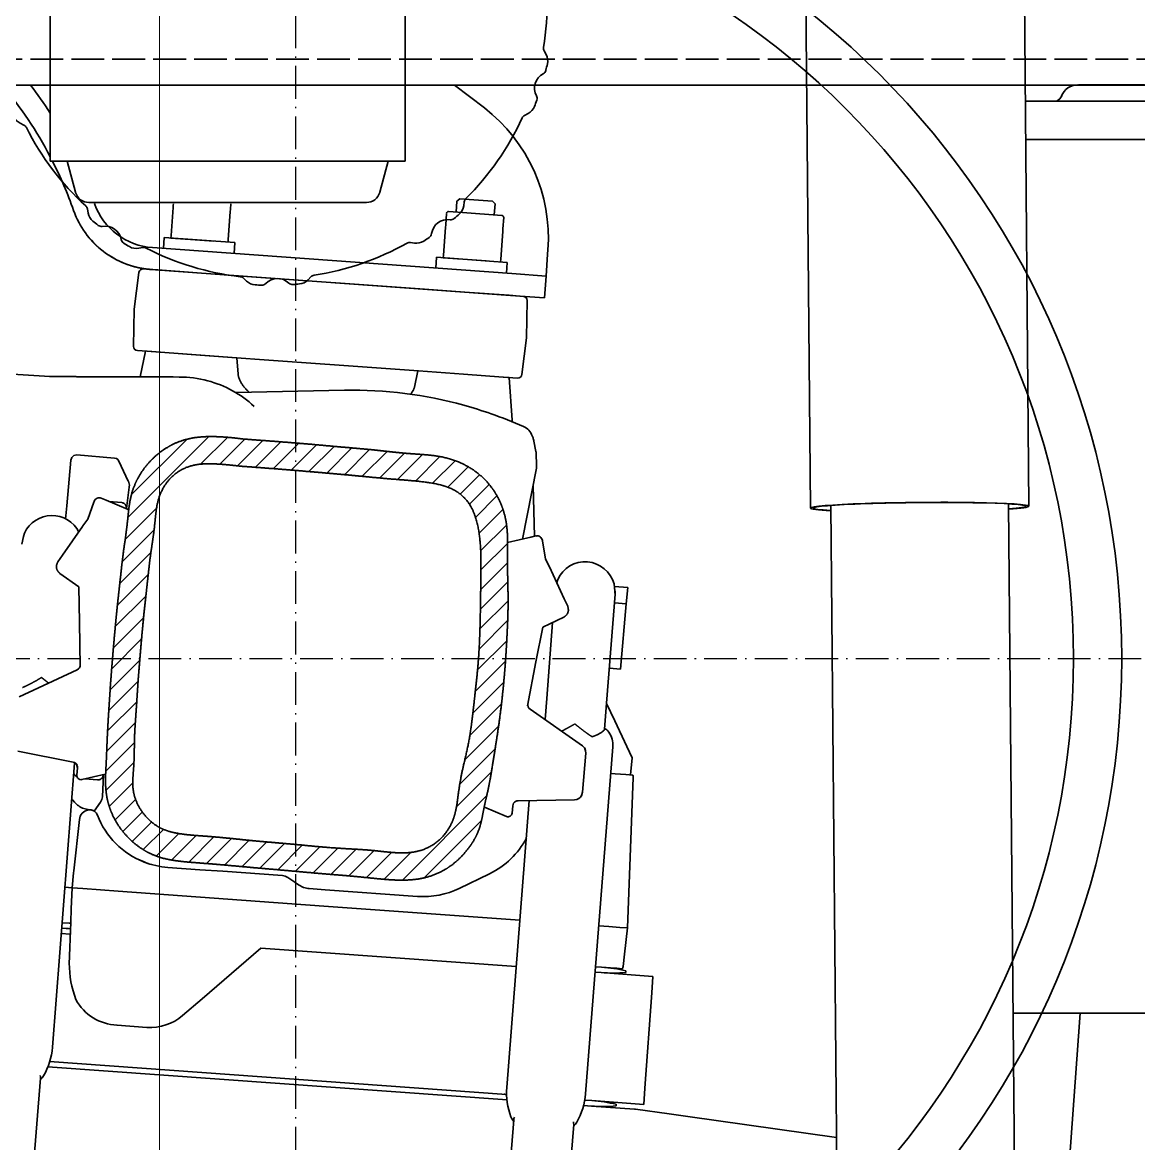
# Model space of a CAD drawing. Header units: millimetres. Extents: x 120 to 10915, y 515 to 8014.
# Drawn here: x 8149.8 to 8558.6, y 4512.3 to 4922.9 of the extents above; entities that cross this region are included whole.
import ezdxf

# ---------------------------------------------------------------- set-up
doc = ezdxf.new("R2010")
doc.units = ezdxf.units.MM
doc.linetypes.add('DASHDOT', pattern=[18.5, 12, -3, 0.5, -3])
doc.linetypes.add('DASHED', pattern=[15, 12, -3])
doc.layers.get('0').update_dxf_attribs({"lineweight": 13})
doc.layers.add('201_Dimensions', color=7, linetype='Continuous', lineweight=13)
doc.layers.add('203_Chassis_left_side_view', color=7, linetype='Continuous', lineweight=13)

# ---------------------------------------------------------------- blocks, each defined once
blk = doc.blocks.new('2854281')
at = {"layer": '203_Chassis_left_side_view', "color": 2, "linetype": 'DASHDOT', "lineweight": 25}
for p, q in [((8250, 440), (8250, 1140)), ((7900, 790), (8600, 790))]:
    blk.add_line(p, q, dxfattribs=at)
at = {"layer": '203_Chassis_left_side_view', "color": 3, "lineweight": 35}
for radius in [302.37, 284.75]:
    blk.add_circle((8250, 790), radius, dxfattribs=at)
for end in [247.7247, 18.7171]:
    blk.add_arc((8250, 790), 536, 292.2753, end, dxfattribs=at)
at = {"layer": '203_Chassis_left_side_view', "color": 3, "linetype": 'DASHED', "lineweight": 35}
blk.add_arc((8250, 790), 536, 18.7171, 64.0601, dxfattribs=at)
blk = doc.blocks.new('2906645')
at = {"layer": '203_Chassis_left_side_view', "color": 3, "lineweight": 35}
for p, q in [((8226.933147, 1130.045889), (8227.9829, 1131.136726)), ((8250.549091, 1131.569844), (8251.639929, 1130.520091)), ((8250.549091, 1131.569844), (8251.639929, 1130.520091)), ((8189.001743, 1117.638495), (8190.501279, 1117.43041)), ((8189.001743, 1117.638495), (8190.501279, 1117.43041)), ((8288.529093, 1119.312018), (8290.01954, 1119.577491)), ((8308.530518, 1106.663768), (8308.795991, 1105.173322)), ((8308.530518, 1106.663768), (8308.795991, 1105.173322)), ((8170.791841, 1102.52444), (8170.999926, 1104.023975)), ((8332.051933, 1074.422833), (8333.413769, 1073.761539)), ((8147.397656, 1070.191067), (8148.733114, 1070.90413)), ((8147.397656, 1070.191067), (8148.733114, 1070.90413)), ((8340.798914, 1052.433618), (8340.13762, 1051.071782)), ((8340.798914, 1052.433618), (8340.13762, 1051.071782)), ((8141.549414, 1047.260011), (8140.836351, 1048.595469)), ((8340.877289, 1012.524613), (8341.590335, 1011.189146)), ((8141.628304, 1007.351007), (8142.289581, 1008.712852)), ((8141.628304, 1007.351007), (8142.289581, 1008.712852)), ((8335.02875, 989.593633), (8333.693283, 988.880587)), ((8335.02875, 989.593633), (8333.693283, 988.880587)), ((8150.37557, 985.361906), (8149.013725, 986.023182)), ((8311.634148, 957.260563), (8311.426043, 955.76103)), ((8173.895417, 953.123014), (8173.629963, 954.613464)), ((8173.895417, 953.123014), (8173.629963, 954.613464)), ((8193.896679, 940.474506), (8192.406229, 940.209052)), ((8293.42405, 942.146742), (8291.924517, 942.354847)), ((8293.42405, 942.146742), (8291.924517, 942.354847)), ((8231.876522, 928.216189), (8230.785698, 929.265956)), ((8231.876522, 928.216189), (8230.785698, 929.265956)), ((8255.492486, 929.739839), (8254.442719, 928.649015))]:
    blk.add_line(p, q, dxfattribs=at)
for centre, radius, start, end in [((8241.213613, 1029.89256), 100.75, 98.801277, 119.398128), ((8241.213613, 1029.89256), 100.75, 98.801277, 119.398128), ((8225.492056, 1131.432704), 2, 278.801129, 316.099554), ((8231.585629, 1127.669689), 5, 95.623563, 136.099554), ((8231.585629, 1127.669689), 5, 95.623563, 136.099554), ((8241.213352, 1029.892548), 103.25, 94.301652, 95.623558), ((8241.213352, 1029.892548), 103.25, 94.301652, 95.623558), ((8233.61884, 1130.857308), 2, 91.099554, 94.301652), ((8233.618844, 1130.857323), 2, 91.099554, 94.301652), ((8233.618844, 1130.857323), 2, 46.111967, 91.099554), ((8239.164855, 1136.622891), 6, 226.111967, 316.087142), ((8239.164855, 1136.622891), 6, 226.111967, 316.087142), ((8244.928019, 1131.074383), 2, 91.099554, 136.087142), ((8244.928015, 1131.074368), 2, 87.897457, 91.099554), ((8244.928019, 1131.074383), 2, 87.897457, 91.099554), ((8241.213352, 1029.892548), 103.25, 86.575551, 87.897457), ((8241.213352, 1029.892548), 103.25, 86.575551, 87.897457), ((8247.082054, 1127.967115), 5, 46.099554, 86.575551), ((8247.082054, 1127.967115), 5, 46.099554, 86.575551), ((8253.026743, 1131.961183), 2, 226.099554, 263.39798), ((8253.026743, 1131.961183), 2, 226.099554, 263.39798), ((8241.213352, 1029.892548), 100.75, 62.801129, 83.39798), ((8241.213352, 1029.892548), 100.75, 62.801129, 83.39798), ((8241.213613, 1029.89256), 103.25, 122.575699, 123.897605), ((8241.213613, 1029.89256), 103.25, 122.575699, 123.897605), ((8188.314495, 1112.685952), 5, 82.099702, 122.575699), ((8188.314495, 1112.685952), 5, 82.099702, 122.575699), ((8190.776178, 1119.411427), 2, 262.099702, 299.398128), ((8190.776178, 1119.411427), 2, 262.099702, 299.398128), ((8288.17838, 1121.281028), 2, 242.800981, 280.099406), ((8290.896322, 1114.654966), 5, 59.623414, 100.099406), ((8290.896322, 1114.654966), 5, 59.623414, 100.099406), ((8241.213133, 1029.892691), 103.25, 58.301504, 59.62341), ((8241.213133, 1029.892691), 103.25, 58.301504, 59.62341), ((8294.414864, 1116.038703), 2, 55.099406, 58.301504), ((8294.414876, 1116.038713), 2, 55.099406, 58.301504), ((8294.414876, 1116.038713), 2, 10.111819, 55.099406), ((8176.821603, 1115.034979), 6, 262.112115, 352.08729), ((8176.821603, 1115.034979), 6, 262.112115, 352.08729), ((8184.745435, 1113.933664), 2, 127.099702, 172.08729), ((8184.745435, 1113.933664), 2, 123.897605, 127.099702), ((8184.74544, 1113.93365), 2, 123.897605, 127.099702), ((8302.290612, 1117.443271), 6, 190.111819, 280.086994), ((8302.290612, 1117.443271), 6, 190.111819, 280.086994), ((8241.213613, 1029.89256), 103.25, 130.3018, 131.623706), ((8241.213613, 1029.89256), 103.25, 130.3018, 131.623706), ((8175.723722, 1107.110671), 2, 127.099702, 130.3018), ((8175.723728, 1107.110656), 2, 127.099702, 130.3018), ((8175.723722, 1107.110671), 2, 82.112115, 127.099702), ((8303.691758, 1109.566927), 2, 55.099406, 100.086994), ((8303.691746, 1109.566918), 2, 51.897309, 55.099406), ((8303.691758, 1109.566927), 2, 51.897309, 55.099406), ((8241.213133, 1029.892691), 103.25, 50.575403, 51.897309), ((8241.213133, 1029.892691), 103.25, 50.575403, 51.897309), ((8303.607993, 1105.786985), 5, 10.099406, 50.575403), ((8303.607993, 1105.786985), 5, 10.099406, 50.575403), ((8175.95247, 1103.336727), 5, 131.623711, 172.099702), ((8175.95247, 1103.336727), 5, 131.623711, 172.099702), ((8310.765001, 1105.524035), 2, 190.099406, 227.397831), ((8310.765001, 1105.524035), 2, 190.099406, 227.397831), ((8241.213818, 1029.892724), 100.75, 134.801425, 155.398276), ((8241.213818, 1029.892724), 100.75, 134.801425, 155.398276), ((8168.810823, 1102.799339), 2, 314.801277, 352.099702), ((8241.213133, 1029.892691), 100.75, 26.800981, 47.397831), ((8241.213133, 1029.892691), 100.75, 26.800981, 47.397831), ((8147.791095, 1072.668387), 2, 298.099851, 335.398276), ((8147.791095, 1072.668387), 2, 298.099851, 335.398276), ((8332.92556, 1076.221937), 2, 206.800833, 244.099258), ((8331.229702, 1069.263778), 5, 23.623266, 64.099258), ((8331.229702, 1069.263778), 5, 23.623266, 64.099258), ((8241.213818, 1029.892724), 103.25, 158.575847, 159.897753), ((8241.213818, 1029.892724), 103.25, 158.575847, 159.897753), ((8149.752704, 1065.780426), 5, 118.099851, 158.575847), ((8149.752704, 1065.780426), 5, 118.099851, 158.575847), ((8241.21304, 1029.892936), 103.25, 22.301356, 23.623262), ((8241.21304, 1029.892936), 103.25, 22.301356, 23.623262), ((8334.889615, 1068.315089), 2, 334.111671, 19.099258), ((8334.8896, 1068.315089), 2, 19.099258, 22.301356), ((8334.889615, 1068.315089), 2, 19.099258, 22.301356), ((8139.074049, 1060.925449), 6, 298.112263, 28.087438), ((8139.074049, 1060.925449), 6, 298.112263, 28.087438), ((8146.13189, 1064.691997), 2, 163.099851, 208.087438), ((8146.13189, 1064.691997), 2, 159.897753, 163.099851), ((8146.131903, 1064.691988), 2, 159.897753, 163.099851), ((8342.086789, 1064.822141), 6, 154.111671, 244.086846), ((8342.086789, 1064.822141), 6, 154.111671, 244.086846), ((8338.590723, 1057.626481), 2, 19.099258, 64.086846), ((8142.843654, 1053.869241), 2, 118.112263, 163.099851), ((8338.590707, 1057.626481), 2, 15.89716, 19.099258), ((8338.590723, 1057.626481), 2, 15.89716, 19.099258), ((8241.21304, 1029.892936), 103.25, 14.575255, 15.89716), ((8241.21304, 1029.892936), 103.25, 14.575255, 15.89716), ((8336.301154, 1054.617685), 5, 334.099258, 14.575255), ((8336.301154, 1054.617685), 5, 334.099258, 14.575255), ((8145.246991, 1050.950517), 5, 167.623859, 208.099851), ((8145.246991, 1050.950517), 5, 167.623859, 208.099851), ((8241.213818, 1029.892724), 103.25, 166.301948, 167.623854), ((8241.213818, 1029.892724), 103.25, 166.301948, 167.623854), ((8142.843654, 1053.869241), 2, 163.099851, 166.301948), ((8142.843667, 1053.869232), 2, 163.099851, 166.301948), ((8139.785158, 1046.317992), 2, 350.801425, 28.099851), ((8341.936725, 1050.198155), 2, 154.099258, 191.397683), ((8341.936725, 1050.198155), 2, 154.099258, 191.397683), ((8241.21304, 1029.892936), 100.75, 350.800833, 11.397683), ((8241.21304, 1029.892936), 100.75, 350.800833, 11.397683), ((8241.213887, 1029.892976), 100.75, 170.801573, 191.398424), ((8241.213887, 1029.892976), 100.75, 170.801573, 191.398424), ((8342.641557, 1013.466609), 2, 170.800685, 208.09911), ((8337.179664, 1008.834155), 5, 347.623118, 28.09911), ((8337.179664, 1008.834155), 5, 347.623118, 28.09911), ((8146.126093, 1005.166998), 5, 154.099999, 194.575995), ((8146.126093, 1005.166998), 5, 154.099999, 194.575995), ((8140.490465, 1009.586455), 2, 334.099999, 11.398424), ((8140.490465, 1009.586455), 2, 334.099999, 11.398424), ((8241.21311, 1029.893189), 103.25, 346.301208, 347.623114), ((8241.21311, 1029.893189), 103.25, 346.301208, 347.623114), ((8241.213887, 1029.892976), 103.25, 194.575995, 195.897901), ((8241.213887, 1029.892976), 103.25, 194.575995, 195.897901), ((8343.352478, 998.859143), 6, 118.111523, 208.086697), ((8343.352478, 998.859143), 6, 118.111523, 208.086697), ((8339.582963, 1005.9154), 2, 298.111523, 343.09911), ((8339.582951, 1005.915409), 2, 343.09911, 346.301208), ((8339.582963, 1005.9154), 2, 343.09911, 346.301208), ((8143.836563, 1002.158173), 2, 195.897901, 199.099999), ((8143.836579, 1002.158174), 2, 195.897901, 199.099999), ((8143.836563, 1002.158173), 2, 199.099999, 244.087586), ((8140.34059, 994.962468), 6, 334.112411, 64.087586), ((8140.34059, 994.962468), 6, 334.112411, 64.087586), ((8241.21311, 1029.893189), 103.25, 338.575106, 339.897012), ((8241.21311, 1029.893189), 103.25, 338.575106, 339.897012), ((8336.294588, 995.092687), 2, 343.09911, 28.086697), ((8336.294575, 995.092695), 2, 339.897012, 343.09911), ((8336.294588, 995.092687), 2, 339.897012, 343.09911), ((8147.537809, 991.469613), 2, 154.112411, 199.099999), ((8147.537809, 991.469613), 2, 199.099999, 202.302096), ((8147.537824, 991.469613), 2, 199.099999, 202.302096), ((8241.213887, 1029.892976), 103.25, 202.302096, 203.624002), ((8241.213887, 1029.892976), 103.25, 202.302096, 203.624002), ((8332.673759, 994.004304), 5, 298.09911, 338.575106), ((8332.673759, 994.004304), 5, 298.09911, 338.575106), ((8151.197735, 990.520971), 5, 203.624007, 244.099999), ((8151.197735, 990.520971), 5, 203.624007, 244.099999), ((8241.21311, 1029.893189), 100.75, 314.800685, 335.397535), ((8241.21311, 1029.893189), 100.75, 314.800685, 335.397535), ((8334.63528, 987.116319), 2, 118.09911, 155.397535), ((8334.63528, 987.116319), 2, 118.09911, 155.397535), ((8149.501966, 983.56279), 2, 26.801573, 64.099999), ((8241.213794, 1029.893221), 100.75, 206.800241, 227.397091), ((8241.213794, 1029.893221), 100.75, 206.800241, 227.397091), ((8313.615162, 956.985638), 2, 134.800537, 172.098962), ((8171.660949, 954.262777), 2, 10.098666, 47.397091), ((8171.660949, 954.262777), 2, 10.098666, 47.397091), ((8178.817953, 953.999733), 5, 190.098666, 230.574662), ((8178.817953, 953.999733), 5, 190.098666, 230.574662), ((8241.213314, 1029.893353), 103.25, 310.30106, 311.622966), ((8241.213314, 1029.893353), 103.25, 310.30106, 311.622966), ((8306.473508, 956.448342), 5, 311.62297, 352.098962), ((8306.473508, 956.448342), 5, 311.62297, 352.098962), ((8241.213794, 1029.893221), 103.25, 230.574662, 231.896568), ((8241.213794, 1029.893221), 103.25, 230.574662, 231.896568), ((8178.73414, 950.219792), 2, 231.896568, 235.098666), ((8178.734152, 950.219802), 2, 231.896568, 235.098666), ((8178.73414, 950.219792), 2, 235.098666, 280.086253), ((8305.604224, 944.750102), 6, 82.111375, 172.086549), ((8305.604224, 944.750102), 6, 82.111375, 172.086549), ((8306.702207, 952.674396), 2, 262.111375, 307.098962), ((8306.702202, 952.67441), 2, 307.098962, 310.30106), ((8306.702207, 952.674396), 2, 307.098962, 310.30106), ((8180.135184, 942.343431), 6, 10.111079, 100.086253), ((8180.135184, 942.343431), 6, 10.111079, 100.086253), ((8297.680407, 945.851518), 2, 307.098962, 352.086549), ((8188.010938, 943.747887), 2, 190.111079, 235.098666), ((8188.010938, 943.747887), 2, 235.098666, 238.300764), ((8188.01095, 943.747897), 2, 235.098666, 238.300764), ((8241.213794, 1029.893221), 103.25, 238.300764, 239.62267), ((8241.213794, 1029.893221), 103.25, 238.300764, 239.62267), ((8191.52951, 945.131589), 5, 239.622674, 280.098666), ((8191.52951, 945.131589), 5, 239.622674, 280.098666), ((8194.247366, 938.505491), 2, 62.800241, 100.098666), ((8241.213576, 1029.893365), 100.75, 242.800389, 263.397239), ((8241.213576, 1029.893365), 100.75, 242.800389, 263.397239), ((8241.213314, 1029.893353), 100.75, 278.800537, 299.397387), ((8241.213314, 1029.893353), 100.75, 278.800537, 299.397387), ((8291.649592, 940.373833), 2, 82.098962, 119.397387), ((8291.649592, 940.373833), 2, 82.098962, 119.397387), ((8294.111363, 947.099277), 5, 262.098962, 302.574958), ((8294.111363, 947.099277), 5, 262.098962, 302.574958), ((8241.213314, 1029.893353), 103.25, 302.574958, 303.896864), ((8241.213314, 1029.893353), 103.25, 302.574958, 303.896864), ((8297.680401, 945.851533), 2, 303.896864, 307.098962), ((8297.680407, 945.851518), 2, 303.896864, 307.098962), ((8229.398865, 927.824882), 2, 46.098814, 83.397239), ((8229.398865, 927.824882), 2, 46.098814, 83.397239), ((8235.343606, 931.818873), 5, 226.098814, 266.57481), ((8235.343606, 931.818873), 5, 226.098814, 266.57481), ((8243.260693, 923.162995), 6, 46.111227, 136.086401), ((8243.260693, 923.162995), 6, 46.111227, 136.086401), ((8250.840035, 932.116099), 5, 275.622822, 316.098814), ((8250.840035, 932.116099), 5, 275.622822, 316.098814), ((8256.933559, 928.353005), 2, 98.800389, 136.098814), ((8241.213576, 1029.893365), 103.25, 266.57481, 267.896716), ((8241.213576, 1029.893365), 103.25, 266.57481, 267.896716), ((8237.497601, 928.711578), 2, 267.896716, 271.098814), ((8237.497605, 928.711593), 2, 267.896716, 271.098814), ((8237.497601, 928.711578), 2, 271.098814, 316.086401), ((8248.806778, 928.928491), 2, 226.111227, 271.098814), ((8248.806778, 928.928491), 2, 271.098814, 274.300912), ((8248.806782, 928.928506), 2, 271.098814, 274.300912), ((8241.213576, 1029.893365), 103.25, 274.300912, 275.622818), ((8241.213576, 1029.893365), 103.25, 274.300912, 275.622818)]:
    blk.add_arc(centre, radius, start, end, dxfattribs=at)
blk = doc.blocks.new('2908045')
at = {"layer": '203_Chassis_left_side_view', "color": 3, "lineweight": 35}
for p, q in [((8319, 991.6), (8308.07, 1000)), ((8308.68, 953.46), (8308.97, 957.45)), ((8308.97, 957.45), (8310.04, 958.38)), ((8322, 957.51), (8310.04, 958.38)), ((8322.93, 956.44), (8322, 957.51)), ((8204.29, 944.91), (8205.03, 955.11)), ((8205.03, 955.11), (8205.09, 956.04)), ((8205.13, 956.5), (8205.09, 956.04)), ((8225.23, 943.39), (8225.97, 953.59)), ((8226.04, 954.53), (8225.97, 953.59)), ((8226.18, 956.5), (8226.04, 954.53)), ((8305.14, 953.02), (8304.83, 948.83)), ((8305.88, 953.66), (8310.97, 953.3)), ((8310.97, 953.3), (8325.43, 952.25)), ((8322.64, 952.45), (8322.93, 956.44)), ((8304.77, 947.89), (8304.83, 948.83)), ((8326.08, 951.5), (8325.78, 947.31)), ((8204.22, 943.97), (8204.29, 944.91)), ((8304.03, 937.69), (8304.77, 947.89)), ((8324.97, 936.18), (8325.71, 946.38)), ((8325.78, 947.31), (8325.71, 946.38)), ((8197.45, 940.45), (8329.1, 930.93)), ((8201.73, 944.15), (8201.44, 940.17)), ((8201.73, 944.15), (8227.66, 942.28)), ((8204.22, 943.97), (8209.46, 943.6)), ((8209.46, 943.6), (8209.67, 943.58)), ((8209.46, 943.6), (8209.67, 943.58)), ((8209.67, 943.58), (8219.93, 942.84)), ((8225.23, 943.39), (8225.17, 942.46)), ((8227.66, 942.28), (8227.37, 938.29)), ((8301.47, 936.94), (8301.18, 932.95)), ((8301.47, 936.94), (8327.4, 935.06)), ((8303.96, 936.76), (8304.03, 937.69)), ((8303.96, 936.76), (8309.2, 936.38)), ((8309.2, 936.38), (8309.41, 936.37)), ((8309.2, 936.38), (8309.41, 936.36)), ((8309.41, 936.36), (8319.67, 935.62)), ((8324.97, 936.18), (8324.91, 935.24)), ((8342.15, 938.01), (8341.57, 930.03)), ((8342.15, 938.01), (8342.27, 939.7)), ((8199.37, 932.29), (8194.09, 932.68)), ((8196.87, 932.47), (8328.53, 922.95)), ((8213.83, 931.25), (8199.37, 932.29)), ((8327.4, 935.06), (8327.11, 931.07)), ((8192.49, 931.37), (8190.8, 917.87)), ((8230.35, 930.05), (8213.83, 931.25)), ((8240.55, 929.31), (8230.35, 930.05)), ((8286.85, 925.97), (8240.55, 929.31)), ((8341.57, 930.03), (8329.1, 930.93)), ((8341, 922.05), (8341.57, 930.03)), ((8297.04, 925.23), (8286.85, 925.97)), ((8313.57, 924.03), (8297.04, 925.23)), ((8328.03, 922.99), (8313.57, 924.03)), ((8333.31, 922.6), (8328.03, 922.99)), ((8341, 922.05), (8328.53, 922.95)), ((8334.7, 921.08), (8334.43, 907.48)), ((8190.53, 904.28), (8190.8, 917.87)), ((8332.74, 893.99), (8334.43, 907.48)), ((8197.2, 902.37), (8191.92, 902.75)), ((8194.94, 902.54), (8192.91, 893.09)), ((8228.39, 900.12), (8196.99, 902.39)), ((8197.2, 902.37), (8211.66, 901.33)), ((8228.19, 900.13), (8211.66, 901.33)), ((8238.38, 899.39), (8228.19, 900.13)), ((8228.39, 900.12), (8228.79, 894.07)), ((8228.39, 900.12), (8228.79, 894.07)), ((8238.38, 899.39), (8284.68, 896.04)), ((8294.88, 895.31), (8284.68, 896.04)), ((8294.68, 895.32), (8293.4, 889.4)), ((8311.4, 894.11), (8294.88, 895.31)), ((8311.4, 894.11), (8325.86, 893.06)), ((8331.14, 892.68), (8325.86, 893.06)), ((8328.13, 892.9), (8326.08, 893.05)), ((8328.13, 892.9), (8329.18, 877.33)), ((8328.13, 892.9), (8329.18, 877.33)), ((8267.8, 888.21), (8228.01, 887.35)), ((8234.71, 882.32), (8234.69, 882.33)), ((8336.55, 871.51), (8336.82, 870.76)), ((8337.15, 869.57), (8337.89, 865.78)), ((8337.94, 865.26), (8337.94, 865.27)), ((8337.94, 865.26), (8338.08, 860.5)), ((8333, 833.73), (8338.07, 859.7)), ((8338.11, 860.09), (8338.11, 860.17)), ((8337.41, 834.75), (8336.81, 853.26))]:
    blk.add_line(p, q, dxfattribs=at)
blk.add_lwpolyline([(8173.13, 893.11, 0.000149), (8207.23, 893.08)], format="xyb", dxfattribs=at)
for centre, radius, start, end in [((8027.62, 904.55), 149.38, 27.6034, 39.7135), ((8029.36, 905.82), 155.27, 32.7096, 37.3417), ((8282.43, 944.03), 60, 355.8624, 52.4496), ((8026.84, 904.1), 150.29, 19.4259, 26.9266), ((8199.22, 964.89), 32.5, 199.4223, 232.3112), ((8199.22, 964.88), 24.49, 199.8408, 265.8483), ((8305.83, 952.97), 0.7, 85.8624, 175.8624), ((8325.38, 951.55), 0.7, 355.8624, 85.8624), ((8199.22, 964.88), 32.49, 232.3117, 265.5999), ((8193.98, 931.18), 1.5, 85.8624, 172.8624), ((8333.2, 921.11), 1.5, 358.8624, 85.8624), ((8192.03, 904.25), 1.5, 178.8624, 265.8624), ((8166.2, 1091), 197.78, 261.9641, 270.961), ((8173.34, 1093.94), 200.83, 268.9349, 269.9404), ((8207.22, 852.47), 40.61, 75.083, 89.9804), ((8331.25, 894.18), 1.5, 265.8624, 352.8624), ((8268.44, 727.99), 160.63, 70.7281, 74.4616), ((8267.13, 724.18), 164.67, 66.301, 70.7377), ((8344.14, 878.34), 15, 183.8624, 186.3474), ((8344.14, 878.34), 15, 183.8624, 186.3474), ((8330.91, 869.46), 6, 19.9357, 66.2916), ((8329.28, 868.02), 8.02, 11.1377, 20.0086), ((8336.09, 860.17), 2.02, 359.8328, 11.1029), ((8335.62, 860.15), 2.49, 349.5075, 358.5907)]:
    blk.add_arc(centre, radius, start, end, dxfattribs=at)
for centre, major_axis, ratio, start_param, end_param in [((8207.13, 853.37), (39.99, 3.93), 0.98807, 0.71821, 1.208522), ((8268.01, 740.33), (134.49, 68.44), 0.974975, 0.816551, 1.111603)]:
    blk.add_ellipse(centre, major_axis=major_axis, ratio=ratio, start_param=start_param, end_param=end_param, dxfattribs=at)
for points, degree, knots in [([(8168.57, 954.09), (8168.91, 953.13), (8169.28, 952.21), (8169.68, 951.31), (8170.14, 950.36), (8170.64, 949.43), (8170.67, 949.37), (8170.73, 949.26), (8170.79, 949.15), (8170.82, 949.1), (8170.91, 948.94), (8171, 948.77), (8171.07, 948.67), (8171.25, 948.35), (8171.42, 948.06), (8171.53, 947.89), (8171.73, 947.56), (8171.96, 947.21), (8172.06, 947.04), (8172.21, 946.82), (8172.36, 946.6), (8172.39, 946.55), (8172.54, 946.35), (8172.68, 946.14), (8172.79, 945.99), (8173.12, 945.53), (8173.46, 945.08), (8173.69, 944.78), (8174.16, 944.2), (8174.64, 943.63), (8174.89, 943.35), (8175.23, 942.97), (8175.57, 942.6), (8175.67, 942.5), (8176.13, 942.01), (8176.61, 941.54), (8176.99, 941.18), (8177.48, 940.73), (8177.98, 940.29), (8178.06, 940.23), (8178.4, 939.93), (8178.76, 939.64), (8179.03, 939.42), (8179.45, 939.1), (8179.85, 938.79), (8179.98, 938.7), (8180.47, 938.34), (8180.97, 938), (8181.32, 937.76), (8181.79, 937.46), (8182.27, 937.16), (8182.37, 937.1), (8182.59, 936.97), (8182.81, 936.84), (8182.92, 936.77), (8183.35, 936.53), (8183.79, 936.28), (8184.12, 936.11), (8184.5, 935.91), (8184.88, 935.72), (8184.94, 935.7), (8185.07, 935.63), (8185.21, 935.57), (8185.28, 935.53), (8185.56, 935.4), (8185.86, 935.26), (8186.1, 935.15), (8186.48, 934.99), (8186.85, 934.84), (8186.99, 934.78), (8187.21, 934.69), (8187.42, 934.61), (8187.53, 934.56), (8188.88, 934.05), (8190.26, 933.6), (8191.6, 933.25), (8193.47, 932.86), (8195.36, 932.61), (8195.87, 932.56), (8196.37, 932.51), (8196.87, 932.47)], 5, [0, 0, 0, 0, 0, 0, 8.836145, 8.836145, 8.836145, 9.386314, 9.386314, 9.386314, 9.936483, 9.936483, 9.936483, 11.036816, 11.036816, 11.036816, 13.291358, 13.291358, 13.291358, 15.045098, 15.045098, 15.045098, 15.58304, 15.58304, 15.58304, 17.19685, 17.19685, 17.19685, 20.415832, 20.415832, 20.415832, 23.608035, 23.608035, 23.608035, 24.801985, 24.801985, 24.801985, 29.461886, 29.461886, 29.461886, 30.580711, 30.580711, 30.580711, 33.317879, 33.317879, 33.317879, 34.851902, 34.851902, 34.851902, 38.535012, 38.535012, 38.535012, 39.634695, 39.634695, 39.634695, 40.726765, 40.726765, 40.726765, 43.796981, 43.796981, 43.796981, 44.433908, 44.433908, 44.433908, 45.05042, 45.05042, 45.05042, 46.892454, 46.892454, 46.892454, 48.12869, 48.12869, 48.12869, 48.913357, 48.913357, 48.913357, 60.705166, 60.705166, 60.705166, 65.052388, 65.052388, 65.052388, 65.052388, 65.052388, 65.052388]), ([(8233.02, 887.46), (8232.85, 887.59), (8232.52, 887.86), (8232.05, 888.29), (8231.6, 888.75), (8231.18, 889.22), (8230.78, 889.72), (8230.43, 890.21), (8230.11, 890.7), (8229.83, 891.18), (8229.59, 891.65), (8229.39, 892.09), (8229.21, 892.52), (8229.07, 892.92), (8228.96, 893.28), (8228.89, 893.57), (8228.84, 893.8), (8228.81, 893.96), (8228.8, 894.05), (8228.79, 894.08), (8228.79, 894.09)], 3, [0, 0, 0, 0, 0.648074, 1.286182, 1.914883, 2.566892, 3.197121, 3.806304, 4.39106, 4.947725, 5.471811, 5.958323, 6.411134, 6.858045, 7.234155, 7.539498, 7.771117, 7.929215, 8.016611, 8.042259, 8.042259, 8.042259, 8.042259]), ([(8233.02, 887.46), (8232.85, 887.59), (8232.52, 887.86), (8232.05, 888.29), (8231.6, 888.75), (8231.17, 889.23), (8230.78, 889.72), (8230.42, 890.21), (8230.11, 890.7), (8229.83, 891.18), (8229.59, 891.65), (8229.39, 892.09), (8229.21, 892.52), (8229.07, 892.92), (8228.96, 893.28), (8228.89, 893.58), (8228.84, 893.8), (8228.81, 893.96), (8228.8, 894.04), (8228.79, 894.07)], 3, [0, 0, 0, 0, 0.648459, 1.286937, 1.916036, 2.568422, 3.198976, 3.808448, 4.393453, 4.950315, 5.474537, 5.961094, 6.414188, 6.860977, 7.236791, 7.541718, 7.772823, 7.930331, 8.017104, 8.017104, 8.017104, 8.017104]), ([(8292.03, 886.79), (8292.13, 886.93), (8292.32, 887.19), (8292.57, 887.58), (8292.79, 887.96), (8292.98, 888.33), (8293.13, 888.65), (8293.24, 888.92), (8293.32, 889.13), (8293.37, 889.28), (8293.4, 889.37), (8293.41, 889.41), (8293.41, 889.42)], 3, [0, 0, 0, 0, 0.499066, 0.961807, 1.399257, 1.82575, 2.185254, 2.478763, 2.703574, 2.859791, 2.949695, 2.97873, 2.97873, 2.97873, 2.97873]), ([(8337.89, 865.78), (8337.89, 865.76), (8337.9, 865.72), (8337.91, 865.67), (8337.91, 865.63), (8337.92, 865.59), (8337.92, 865.56), (8337.92, 865.54), (8337.92, 865.52), (8337.93, 865.5), (8337.93, 865.48), (8337.93, 865.45), (8337.93, 865.43), (8337.93, 865.41), (8337.93, 865.39), (8337.93, 865.36), (8337.93, 865.34), (8337.93, 865.32), (8337.93, 865.3), (8337.94, 865.28), (8337.94, 865.27)], 3, [0, 0, 0, 0, 0.0626128, 0.1219638, 0.1599944, 0.1985741, 0.2229135, 0.247821, 0.2689664, 0.2906836, 0.311547, 0.3333289, 0.3553083, 0.378526, 0.400178, 0.4230654, 0.4448149, 0.4677961, 0.4920084, 0.51745, 0.51745, 0.51745, 0.51745])]:
    blk.add_open_spline(points, degree=degree, knots=knots, dxfattribs=at)
blk = doc.blocks.new('BLOCK23')
at = {"layer": '203_Chassis_left_side_view', "color": 2, "lineweight": 18}
for p, q in [((8188.456543, 841.617188), (8218.069336, 871.229614)), ((8215.050781, 861.139954), (8224.884766, 870.974426)), ((8189.766602, 849.998413), (8210.019531, 870.250916)), ((8222.119141, 861.138), (8231.300781, 870.319214)), ((8228.587891, 860.535156), (8237.868164, 869.815674)), ((8235.119141, 859.995605), (8244.435547, 869.312073)), ((8241.685547, 859.490295), (8251.00293, 868.808533)), ((8248.250977, 858.984985), (8257.513672, 868.247925)), ((8254.777344, 858.440247), (8264.012695, 867.675781)), ((8261.292969, 857.885132), (8270.511719, 867.103577)), ((8267.777344, 857.297852), (8276.983398, 866.504395)), ((8274.255859, 856.705811), (8283.381836, 865.831421)), ((8280.725586, 856.104675), (8289.799805, 865.178833)), ((8287.226562, 855.533936), (8296.381836, 864.689331)), ((8293.745117, 854.981567), (8302.696289, 863.932495)), ((8300.014648, 854.180359), (8308.270508, 862.436035)), ((8305.617188, 852.711914), (8313.095703, 860.190308)), ((8310.176758, 850.199951), (8317.25293, 857.276123)), ((8313.536133, 846.488831), (8320.756836, 853.708984)), ((8315.75293, 841.634583), (8323.620117, 849.501404)), ((8187.474609, 833.564087), (8198.954102, 845.043335)), ((8317.053711, 835.863525), (8325.788086, 844.598511)), ((8317.623047, 829.362549), (8327.104492, 838.843262)), ((8186.378906, 825.397095), (8198.038086, 837.056946)), ((8317.733398, 822.401062), (8327.483398, 832.151794)), ((8185.48877, 817.436096), (8196.90332, 828.850342)), ((8317.646484, 815.243408), (8327.474609, 825.072144)), ((8184.624023, 809.500061), (8195.933594, 820.809631)), ((8317.527344, 808.053711), (8327.564453, 818.089966)), ((8183.852051, 801.657349), (8195.053711, 812.858521)), ((8317.380859, 800.83551), (8327.670898, 811.125732)), ((8183.180176, 793.914368), (8194.201172, 804.935181)), ((8317.063477, 793.446838), (8327.527344, 803.911194)), ((8182.518555, 786.181763), (8193.478516, 797.141663)), ((8316.492188, 785.804626), (8327.186523, 796.499084)), ((8181.962402, 778.554565), (8192.819336, 789.411011)), ((8315.679688, 777.921631), (8326.711914, 788.953369)), ((8181.471191, 770.991943), (8192.223633, 781.74469)), ((8314.772461, 769.942932), (8326.055664, 781.226562)), ((8181.02832, 763.478394), (8191.708496, 774.158386)), ((8313.654297, 761.753967), (8325.261719, 773.361267)), ((8180.703613, 756.082214), (8191.193848, 766.572754)), ((8311.833008, 752.861145), (8324.189453, 765.21759)), ((8180.361328, 748.669067), (8190.859863, 759.167358)), ((8309.988281, 743.945557), (8322.919922, 756.877563)), ((8180.441406, 741.67804), (8190.660156, 751.896667)), ((8308.755859, 735.642029), (8321.585938, 748.471924)), ((8181.633301, 735.798889), (8190.246582, 744.412109)), ((8289.005859, 708.821533), (8319.833984, 739.648926)), ((8183.771973, 730.866516), (8191.275391, 738.369934)), ((8186.608398, 726.631653), (8193.741211, 733.764282)), ((8190.061035, 723.013306), (8197.151367, 730.103455)), ((8194.098633, 719.980164), (8201.524414, 727.406067)), ((8296.901367, 709.645691), (8317.953125, 730.697083)), ((8198.836914, 717.646729), (8207.080078, 725.890198)), ((8204.449219, 716.188232), (8213.4375, 725.176453)), ((8210.756836, 715.424866), (8219.977539, 724.645935)), ((8217.290039, 714.88739), (8226.450195, 724.047058)), ((8223.816406, 714.342102), (8232.886719, 723.412659)), ((8230.322266, 713.776855), (8239.353516, 722.808472)), ((8236.821289, 713.205444), (8245.849609, 722.233093)), ((8243.321289, 712.634033), (8252.319336, 721.632385)), ((8249.821289, 712.062622), (8258.802734, 721.044189)), ((8256.320312, 711.491211), (8265.363281, 720.533691)), ((8262.820312, 710.920288), (8272.016602, 720.115845)), ((8269.325195, 710.353455), (8278.605469, 719.634094)), ((8275.792969, 709.750671), (8285.020508, 718.977539)), ((8282.254883, 709.141418), (8292.103516, 718.989502))]:
    blk.add_line(p, q, dxfattribs=at)
blk = doc.blocks.new('3324728_1')
at = {"layer": '203_Chassis_left_side_view', "color": 3, "lineweight": 35}
for p, q in [((8435.3, 1196.71), (8438.42, 845.06)), ((8515.3, 1197.29), (8518.42, 845.76)), ((8166.1, 845.84), (8167.56, 862.64)), ((8167.56, 862.64), (8167.91, 863.62)), ((8167.91, 863.62), (8168.7, 864.28)), ((8168.7, 864.28), (8169.74, 864.6)), ((8169.74, 864.6), (8183.57, 863.39)), ((8183.57, 863.39), (8184.23, 863.21)), ((8184.23, 863.21), (8184.8, 862.81)), ((8184.8, 862.81), (8185.2, 862.25)), ((8185.2, 862.25), (8188.62, 854.92)), ((8188, 844.87), (8188.97, 852.74)), ((8188.97, 852.74), (8188.98, 852.89)), ((8165.67, 840.98), (8166.1, 845.84)), ((8173.76, 841.06), (8175.99, 847.19)), ((8175.99, 847.19), (8176.11, 847.51)), ((8178.72, 848.69), (8180.45, 847.96)), ((8180.45, 847.96), (8188.59, 844.51)), ((8181.5, 847.51), (8186.19, 847.11)), ((8445.91, 846.05), (8448.6, 542.17)), ((8510.91, 846.63), (8513.6, 542.74)), ((8187.99, 844.76), (8188, 844.87)), ((8164.52, 827.85), (8171.88, 838.37)), ((8171.88, 838.37), (8172, 838.54)), ((8172, 838.54), (8173.76, 841.06)), ((8149.65, 831.88), (8150.25, 834.67)), ((8150.25, 834.67), (8150.63, 835.92)), ((8327.42, 832.44), (8336.03, 834.43)), ((8336.03, 834.43), (8337.85, 834.85)), ((8340.23, 833.24), (8340.29, 832.91)), ((8340.29, 832.91), (8341.43, 826.48)), ((8162.78, 825.36), (8164.52, 827.85)), ((8341.43, 826.48), (8342.73, 823.69)), ((8342.73, 823.69), (8342.82, 823.51)), ((8342.82, 823.51), (8348.25, 811.87)), ((8163.5, 821.15), (8170.5, 816.25)), ((8343.95, 821.09), (8344.17, 820.62)), ((8345.52, 817.72), (8345.9, 818.94)), ((8366.51, 817.33), (8366.69, 816.03)), ((8170.5, 816.25), (8170.73, 803.28)), ((8170.55, 813.41), (8170.55, 813.27)), ((8346.91, 814.75), (8347.1, 814.34)), ((8363.76, 773.65), (8366.88, 813.53)), ((8366.65, 816.36), (8371.48, 815.94)), ((8366.69, 816.03), (8366.85, 813.19)), ((8370.96, 809.96), (8371.48, 815.94)), ((8348.25, 811.87), (8349.53, 809.12)), ((8366.63, 810.34), (8370.96, 809.96)), ((8368.88, 786.05), (8370.96, 809.96)), ((8340.36, 801.48), (8348.1, 805.1)), ((8170.73, 803.28), (8171.03, 786.9)), ((8337.89, 788.75), (8340.36, 801.48)), ((8341.82, 775.36), (8344, 803.18)), ((8334.77, 772.66), (8337.89, 788.75)), ((8148.68, 775.95), (8169.86, 785.85)), ((8364.76, 786.41), (8368.88, 786.05)), ((8341.22, 767.59), (8341.82, 775.36)), ((8363.01, 764.14), (8363.76, 773.65)), ((8363.75, 773.55), (8366.72, 767.18)), ((8335.74, 771.42), (8354.9, 758.02)), ((8366.72, 767.18), (8371.14, 757.72)), ((8148.13, 755.99), (8168.39, 752.06)), ((8355.74, 756.87), (8356.09, 756.11)), ((8355.9, 756.83), (8356.06, 756.26)), ((8356.09, 630.61), (8366.02, 757.66)), ((8356.09, 756.11), (8356.17, 755.3)), ((8371.14, 757.72), (8373.08, 753.56)), ((8160.82, 647.59), (8168.96, 751.71)), ((8354.93, 741), (8356.17, 755.3)), ((8372.54, 747.36), (8373.08, 753.56)), ((8169.61, 751.31), (8170, 749.93)), ((8169.77, 747.24), (8170, 749.93)), ((8171.6, 745.65), (8180.17, 747.63)), ((8179.12, 739.46), (8179.53, 747.38)), ((8179.53, 747.38), (8179.53, 747.49)), ((8365.25, 747.88), (8366.92, 747.76)), ((8366.92, 747.76), (8370.76, 747.48)), ((8370.76, 747.48), (8373.38, 747.3)), ((8172.66, 745.9), (8177.36, 745.49)), ((8371.38, 691.29), (8373.44, 746.43)), ((8179.11, 739.31), (8179.12, 739.46)), ((8354.45, 739.63), (8354.65, 740.1)), ((8354.57, 739.97), (8354.7, 740.19)), ((8354.7, 740.19), (8354.93, 741)), ((8167.93, 738.5), (8168.19, 738.2)), ((8168.19, 738.2), (8168.91, 737.37)), ((8172.34, 735.04), (8174.38, 734.62)), ((8176.11, 734.1), (8178.4, 737.38)), ((8318.99, 735.56), (8327.09, 732.13)), ((8327.18, 632.87), (8335.39, 737.97)), ((8329.17, 733.38), (8329.4, 736.07)), ((8331.36, 737.89), (8351.99, 738.26)), ((8168.68, 712.23), (8170.7, 731.02)), ((8174.38, 734.62), (8174.7, 734.6)), ((8168.01, 706.01), (8168.6, 711.51)), ((8168.6, 711.51), (8168.68, 712.23)), ((8203.14, 713.49), (8214.8, 712.65)), ((8214.8, 712.65), (8223.25, 712.04)), ((8223.25, 712.04), (8245.03, 710.46)), ((8309.82, 705.79), (8320.92, 711.17)), ((8246.98, 709.78), (8249.56, 708.03)), ((8249.56, 708.03), (8250.94, 707.1)), ((8250.94, 707.1), (8252.81, 706.16)), ((8165.41, 706.19), (8168.01, 706.01)), ((8167.72, 698.36), (8168.01, 706.01)), ((8168.01, 706.01), (8171.99, 705.72)), ((8171.99, 705.72), (8184.92, 704.78)), ((8260.26, 699.33), (8184.92, 704.78)), ((8254.86, 705.74), (8260.65, 705.32)), ((8260.65, 705.32), (8294.57, 702.87)), ((8167.54, 693.44), (8167.72, 698.36)), ((8260.26, 699.33), (8331.97, 694.14)), ((8164.24, 691.24), (8166.65, 691.07)), ((8164.24, 691.24), (8167.45, 691.01)), ((8164.51, 693.22), (8166.98, 693.05)), ((8166.96, 678.06), (8167.54, 693.44)), ((8360.89, 692.05), (8364.61, 691.78)), ((8364.61, 691.78), (8368.58, 691.5)), ((8368.58, 691.5), (8371.38, 691.29)), ((8370.35, 681.68), (8371.38, 691.29)), ((8164.08, 689.25), (8167.37, 689.01)), ((8223.66, 672.34), (8237.1, 683.96)), ((8237.1, 683.96), (8330.64, 677.2)), ((8369.8, 677.23), (8370.35, 681.68)), ((8359.57, 675.1), (8361.77, 674.94)), ((8359.72, 677.1), (8361.91, 676.94)), ((8361.77, 674.94), (8380.72, 673.57)), ((8361.91, 676.94), (8363.58, 676.82)), ((8363.58, 676.82), (8366.87, 676.58)), ((8366.87, 676.58), (8367.46, 676.54)), ((8367.46, 676.54), (8369.62, 676.38)), ((8369.79, 677.17), (8369.8, 677.23)), ((8370.8, 674.97), (8370.84, 675.61)), ((8380.29, 667.59), (8380.72, 673.57)), ((8215.63, 665.39), (8223.66, 672.34)), ((8208.51, 659.23), (8215.63, 665.39)), ((8377.76, 632.68), (8380.29, 667.59)), ((8184.57, 655.68), (8195.43, 654.89)), ((8159.8, 642.43), (8327.16, 630.33)), ((8159.17, 640.47), (8327.29, 628.31)), ((8153.19, 594.79), (8156.44, 636.35)), ((8377.33, 626.7), (8377.76, 632.68)), ((8325.97, 630.41), (8326, 630.41)), ((8326.13, 630.4), (8326.17, 630.4)), ((8326.27, 630.39), (8326.45, 630.38)), ((8326.46, 630.38), (8326.5, 630.37)), ((8326.56, 630.37), (8326.59, 630.37)), ((8326.6, 630.37), (8326.77, 630.35)), ((8327.01, 630.34), (8327.16, 630.33)), ((8355.73, 628.26), (8358.38, 628.07)), ((8355.31, 626.28), (8358.23, 626.07)), ((8358.23, 626.07), (8373.99, 624.93)), ((8358.38, 628.07), (8377.33, 626.7)), ((8367.26, 626.1), (8367.31, 626.74)), ((8374.24, 624.91), (8374.27, 624.9)), ((8374.24, 624.91), (8374.39, 624.89)), ((8374.39, 624.89), (8386.7, 623.17)), ((8326.73, 582.23), (8329.77, 621.09)), ((8386.7, 623.17), (8393.54, 622.22)), ((8393.54, 622.22), (8447.96, 614.61)), ((8348.67, 580.64), (8351.7, 619.37))]:
    blk.add_line(p, q, dxfattribs=at)
for centre, radius, start, end in [((8185, 853.23), 4, 355.2245, 25.0229), ((8177.99, 846.83), 2, 68.593, 160.0301), ((8160.65, 831.36), 11, 26.3972, 155.5304), ((8338.27, 832.89), 2, 10.0308, 101.9885), ((8355.91, 814.39), 11, 15.5304, 155.5304), ((8355.91, 814.39), 11, 355.5304, 1.0422), ((8169.02, 787.66), 2, 295.0304, 1.0394), ((8336.89, 773.06), 2, 169.0214, 235.0304), ((8360.45, 760.17), 5, 35.0983, 58.6062), ((8357.78, 758.3), 8.26, 355.5307, 35.0993), ((8353.18, 755.56), 3, 15.3784, 55.0304), ((8168.01, 750.1), 2, 23.6249, 79.031), ((8168, 750.02), 2, 355.0298, 59.3333), ((8172.02, 749.97), 4, 212.2709, 220.034), ((8172.02, 749.97), 4, 220.0532, 240.6044), ((8369.44, 746.58), 4, 357.864, 10.3383), ((8171.26, 747.11), 1.5, 175.0304, 283.0304), ((8175.12, 739.67), 4, 325.0379, 354.8362), ((8351.94, 741.26), 3, 271.0298, 333.9252), ((8174.96, 742.6), 8, 220.8745, 250.8606), ((8331.39, 735.89), 2, 146.4337, 175.0335), ((8331.39, 735.89), 2, 91.0298, 146.4342), ((8174.67, 730.59), 4, 99.9972, 173.8624), ((8174.55, 732.37), 2.23, 86.056, 104.8455), ((8174.5, 731.57), 3, 21.0247, 50.1242), ((8205.3, 743.41), 30, 201.0231, 248.6979), ((8327.67, 733.51), 1.5, 247.0304, 355.0304), ((8307.84, 738.17), 30, 295.8622, 332.2304), ((8205.3, 743.41), 30, 243.0325, 254.4474), ((8205.3, 743.42), 30.01, 248.7001, 265.8615), ((8244.74, 706.47), 4, 55.8565, 85.8682), ((8255.44, 713.72), 8, 250.8637, 265.8588), ((8296.74, 732.78), 29.99, 265.8582, 295.8668), ((8205.97, 678.65), 38.99, 180.3952, 200.4231), ((8366.1, 734.79), 60, 265.8624, 274.4893), ((8357.59, 617.1), 60, 77.2355, 85.8624), ((8365.82, 677.66), 4, 341.3862, 352.9685), ((8185.22, 673.68), 18, 208.6692, 267.4883), ((8196.73, 672.85), 18, 265.8624, 310.8624), ((8136.15, 649.52), 24.75, 330.0678, 355.5304), ((8153.27, 639.66), 5, 308.6818, 330.0681), ((8351.85, 630.94), 24.75, 175.5305, 200.9931), ((8331.41, 632.54), 24.75, 330.0678, 355.5304), ((8362.56, 685.92), 60, 265.8624, 274.4893), ((8354.05, 568.22), 60, 77.2355, 85.8624), ((8373.56, 618.95), 6, 82.0483, 85.8623), ((8333.41, 623.87), 5, 200.9928, 222.379), ((8348.53, 622.69), 5, 308.6818, 330.0681)]:
    blk.add_arc(centre, radius, start, end, dxfattribs=at)
for centre, major_axis, ratio, start_param, end_param in [((8478.42, 845.41), (40, 0.35), 0.043447, 6.2828, 9.424393), ((8478.42, 845.41), (39, 0.35), 0.043447, 6.2828, 9.424393), ((8478.42, 845.41), (40, 0.35), 0.043447, 3.141208, 3.763917), ((8478.42, 845.41), (39, 0.35), 0.043447, 3.141208, 3.727243), ((8478.42, 845.41), (40, 0.35), 0.043447, 5.660838, 6.2828), ((8478.42, 845.41), (39, 0.35), 0.043447, 5.697509, 6.2828), ((8353.18, 755.56), (2.99, -0.26), 0.898033, 0.31963, 0.35768)]:
    blk.add_ellipse(centre, major_axis=major_axis, ratio=ratio, start_param=start_param, end_param=end_param, dxfattribs=at)
for points, knots in [([(8230.43, 870.39), (8232.34, 870.24), (8234.26, 870.1), (8236.17, 869.96), (8242.09, 869.52), (8248, 869.07), (8252, 868.75), (8258, 868.22), (8264, 867.67), (8266, 867.49), (8270, 867.15), (8274, 866.8), (8276, 866.62), (8280.45, 866.18), (8284.89, 865.66), (8287.34, 865.37), (8291.5, 865.02), (8295.67, 864.75), (8297.39, 864.64), (8303.4, 864.08), (8309.41, 862.54), (8313.58, 860.51), (8318.07, 857.11), (8321.49, 852.88), (8322.16, 851.95), (8323.95, 849.21), (8325.34, 846.21), (8326.08, 844.18), (8327.1, 840.14), (8327.47, 836.02), (8327.51, 834.01), (8327.5, 828), (8327.4, 821.99), (8327.6, 817.99), (8327.75, 812), (8327.63, 806), (8327.55, 804), (8327.38, 800), (8327.17, 796), (8327.06, 794), (8326.82, 790), (8326.51, 786), (8326.34, 784), (8325.98, 779.99), (8325.57, 775.99), (8325.35, 773.99), (8324.64, 767.98), (8323.75, 761.99), (8323.08, 758), (8322.19, 751.98), (8321.18, 745.98), (8320.81, 743.98), (8320.1, 740.73), (8319.34, 737.5), (8319.06, 736.25), (8318.66, 734.24), (8318.29, 732.23), (8318.14, 731.48), (8317.51, 728.55), (8316.54, 725.7), (8315.45, 723.67), (8313.72, 721.05), (8311.74, 718.69), (8311.18, 718.06), (8308.97, 715.74), (8306.46, 713.72), (8304.42, 712.41), (8299.91, 710.21), (8295.04, 709.11), (8292.47, 708.83), (8287.35, 708.69), (8282.26, 709.09), (8279.74, 709.34), (8274.3, 709.92), (8268.84, 710.44), (8265.9, 710.68), (8259.94, 711.15), (8254, 711.66), (8251, 711.94), (8245.01, 712.48), (8239.01, 713), (8236.01, 713.26), (8231, 713.7), (8226, 714.16), (8224, 714.34), (8219.35, 714.74), (8214.7, 715.1), (8212.05, 715.29), (8208.01, 715.6), (8204.01, 716.22), (8202.65, 716.48), (8199.07, 717.39), (8195.66, 718.88), (8193.62, 720.08), (8190.26, 722.57), (8187.39, 725.56), (8186.24, 726.96), (8183.96, 730.19), (8182.24, 733.78), (8181.49, 735.81), (8180.68, 739.02), (8180.34, 742.29), (8180.28, 743.45), (8180.24, 745.45), (8180.3, 747.45), (8180.34, 748.3), (8180.48, 751.15), (8180.63, 754), (8180.7, 756), (8180.85, 760), (8181.04, 764), (8181.15, 766), (8181.4, 770), (8181.66, 774), (8181.79, 776), (8182.05, 780), (8182.34, 784), (8182.5, 786), (8182.82, 790), (8183.16, 794), (8183.33, 796), (8183.69, 800), (8184.07, 804), (8184.26, 806), (8184.67, 810), (8185.11, 814), (8185.33, 816), (8185.77, 820), (8186.21, 824.01), (8186.43, 826.01), (8186.95, 830), (8187.53, 833.99), (8187.83, 835.99), (8188.29, 839.89), (8188.67, 843.79), (8188.86, 845.69), (8189.54, 849.9), (8190.95, 853.96), (8192.01, 856.11), (8194.09, 859.42), (8196.64, 862.32), (8197.7, 863.38), (8200.25, 865.64), (8203.11, 867.53), (8204.8, 868.46), (8208.78, 870.16), (8213.02, 871.02), (8215.43, 871.24), (8219.91, 871.35), (8224.36, 871.08), (8226.4, 870.9), (8228.42, 870.67), (8230.43, 870.39)], [0, 0, 0, 0, 0, 0, 9.599616, 9.599616, 9.599616, 29.666361, 29.666361, 29.666361, 39.705975, 39.705975, 39.705975, 49.750054, 49.750054, 49.750054, 62.035179, 62.035179, 62.035179, 70.690048, 70.690048, 70.690048, 92.120469, 92.120469, 92.120469, 97.837119, 97.837119, 97.837119, 108.464813, 108.464813, 108.464813, 118.479138, 118.479138, 118.479138, 138.47996, 138.47996, 138.47996, 148.484619, 148.484619, 148.484619, 158.500846, 158.500846, 158.500846, 168.535708, 168.535708, 168.535708, 178.596391, 178.596391, 178.596391, 198.823046, 198.823046, 198.823046, 209.006227, 209.006227, 209.006227, 215.422749, 215.422749, 215.422749, 219.228335, 219.228335, 219.228335, 230.40634, 230.40634, 230.40634, 234.61426, 234.61426, 234.61426, 246.439839, 246.439839, 246.439839, 259.224016, 259.224016, 259.224016, 271.886551, 271.886551, 271.886551, 286.656377, 286.656377, 286.656377, 301.702165, 301.702165, 301.702165, 316.772255, 316.772255, 316.772255, 326.810881, 326.810881, 326.810881, 340.122174, 340.122174, 340.122174, 347.006526, 347.006526, 347.006526, 358.564863, 358.564863, 358.564863, 367.586067, 367.586067, 367.586067, 378.223906, 378.223906, 378.223906, 383.988498, 383.988498, 383.988498, 388.238496, 388.238496, 388.238496, 398.248057, 398.248057, 398.248057, 408.262935, 408.262935, 408.262935, 418.284311, 418.284311, 418.284311, 428.31337, 428.31337, 428.31337, 438.35131, 438.35131, 438.35131, 448.399334, 448.399334, 448.399334, 458.458658, 458.458658, 458.458658, 468.530509, 468.530509, 468.530509, 478.61613, 478.61613, 478.61613, 488.14373, 488.14373, 488.14373, 499.880836, 499.880836, 499.880836, 507.35432, 507.35432, 507.35432, 516.870151, 516.870151, 516.870151, 528.829878, 528.829878, 528.829878, 539.040085, 539.040085, 539.040085, 539.040085, 539.040085, 539.040085]), ([(8229.71, 860.41), (8233.75, 860.13), (8237.81, 859.82), (8241.87, 859.51), (8247.94, 859.02), (8254.01, 858.51), (8256.01, 858.34), (8260, 858), (8263.99, 857.65), (8265.99, 857.48), (8270, 857.11), (8274.02, 856.72), (8276.03, 856.53), (8281.99, 855.96), (8287.83, 855.47), (8291.68, 855.2), (8298.07, 854.76), (8304.3, 853.31), (8306.41, 852.61), (8311.52, 849.97), (8314.94, 845.26), (8316.21, 841.5), (8317.48, 834.66), (8317.75, 828.1), (8317.77, 825.38), (8317.72, 818.82), (8317.59, 812.19), (8317.56, 808.13), (8317.42, 799.96), (8317.04, 791.91), (8316.74, 787.94), (8316.15, 781.99), (8315.47, 776.01), (8315.24, 774), (8314.79, 769.99), (8314.31, 765.99), (8314.06, 763.98), (8312.97, 757.15), (8311.27, 750.38), (8309.82, 745.62), (8309.63, 740.58), (8308.76, 735.59), (8308.73, 735.43), (8308.11, 732.12), (8307.1, 728.84), (8305.25, 725.83), (8300.95, 721.56), (8295.53, 719.4), (8293.09, 718.9), (8288.92, 718.63), (8284.78, 718.96), (8283.09, 719.15), (8279.47, 719.57), (8275.84, 719.9), (8273.89, 720.03), (8267.93, 720.35), (8261.98, 720.7), (8257.99, 721.09), (8252, 721.69), (8246, 722.23), (8244, 722.4), (8240.36, 722.71), (8236.72, 723.03), (8235.08, 723.18), (8231.08, 723.57), (8227.06, 723.99), (8224.69, 724.25), (8219.87, 724.7), (8215.09, 725.04), (8212.63, 725.21), (8208.49, 725.54), (8204.42, 726.36), (8202.86, 726.79), (8200.77, 727.62), (8198.85, 728.79), (8198.3, 729.16), (8195.04, 731.62), (8192.31, 735.12), (8190.46, 738.61), (8190.15, 742.02), (8190.26, 745.4), (8190.26, 745.41), (8190.37, 748.33), (8190.78, 751.23), (8190.8, 754.16), (8190.8, 759.09), (8191, 764.01), (8191.14, 766), (8191.43, 770), (8191.7, 774), (8191.83, 776), (8192.08, 780), (8192.36, 784), (8192.52, 786), (8193.02, 792.01), (8193.54, 798), (8193.88, 802), (8194.5, 808.01), (8195.17, 814), (8195.4, 816), (8195.83, 820), (8196.26, 824), (8196.49, 826), (8197.03, 830), (8197.65, 834), (8197.95, 836.01), (8198.34, 839.49), (8198.66, 842.97), (8198.82, 844.46), (8199.6, 849.21), (8201.65, 853.84), (8204.03, 856.78), (8208.55, 859.96), (8213.66, 861.12), (8215.56, 861.3), (8219.57, 861.37), (8223.56, 861.07), (8225.63, 860.88), (8227.67, 860.66), (8229.71, 860.41)], [0, 0, 0, 0, 0, 0, 20.353676, 20.353676, 20.353676, 30.389415, 30.389415, 30.389415, 40.429417, 40.429417, 40.429417, 50.473929, 50.473929, 50.473929, 70.484819, 70.484819, 70.484819, 81.282115, 81.282115, 81.282115, 99.33151, 99.33151, 99.33151, 113.186316, 113.186316, 113.186316, 133.189484, 133.189484, 133.189484, 153.241542, 153.241542, 153.241542, 163.305591, 163.305591, 163.305591, 173.404681, 173.404681, 173.404681, 197.920145, 197.920145, 197.920145, 198.74491, 198.74491, 198.74491, 214.739276, 214.739276, 214.739276, 226.882598, 226.882598, 226.882598, 235.410947, 235.410947, 235.410947, 245.141768, 245.141768, 245.141768, 265.20732, 265.20732, 265.20732, 275.246308, 275.246308, 275.246308, 283.489951, 283.489951, 283.489951, 295.33787, 295.33787, 295.33787, 307.785879, 307.785879, 307.785879, 315.739476, 315.739476, 315.739476, 319.072817, 319.072817, 319.072817, 335.977305, 335.977305, 335.977305, 335.996245, 335.996245, 335.996245, 350.593349, 350.593349, 350.593349, 360.608554, 360.608554, 360.608554, 370.6304, 370.6304, 370.6304, 380.6601, 380.6601, 380.6601, 400.747661, 400.747661, 400.747661, 410.808298, 410.808298, 410.808298, 420.881743, 420.881743, 420.881743, 430.969267, 430.969267, 430.969267, 438.472263, 438.472263, 438.472263, 454.896835, 454.896835, 454.896835, 464.369271, 464.369271, 464.369271, 474.727658, 474.727658, 474.727658, 474.727658, 474.727658, 474.727658])]:
    blk.add_open_spline(points, degree=5, knots=knots, dxfattribs=at)
for points, degree in [([(8186.19, 847.11), (8187.01, 846.83), (8187.06, 846.8)], 2), ([(8187.06, 846.8), (8187.12, 846.77), (8187.38, 846.48)], 2), ([(8187.38, 846.48), (8187.64, 846.2), (8187.7, 846.1)], 2), ([(8187.7, 846.1), (8187.75, 846.01), (8187.85, 845.67)], 2), ([(8187.85, 845.67), (8187.95, 845.34), (8187.95, 845.18)], 2), ([(8187.95, 845.18), (8187.94, 845.01), (8187.91, 844.8)], 2), ([(8188, 844.87), (8188, 844.82), (8187.99, 844.77)], 2), ([(8162.28, 823.68), (8162.3, 824.27), (8162.78, 825.36)], 2), ([(8162.49, 822.56), (8162.27, 823.1), (8162.28, 823.68)], 2), ([(8163.5, 821.15), (8162.7, 822.01), (8162.49, 822.56)], 2), ([(8349.74, 807.38), (8349.82, 807.96), (8349.53, 809.12)], 2), ([(8348.1, 805.1), (8349.04, 805.81), (8349.34, 806.31)], 2), ([(8349.34, 806.31), (8349.65, 806.81), (8349.74, 807.38)], 2), ([(8156.86, 783), (8155.04, 781.97), (8153.22, 780.94), (8151.44, 779.98), (8149.84, 779.33)], 4), ([(8156.86, 783), (8157.51, 782.49), (8158.16, 781.97), (8158.8, 781.47), (8159.44, 780.97)], 4), ([(8352.13, 766.02), (8350.89, 765.32), (8349.66, 764.62), (8348.43, 763.95), (8347.26, 763.35)], 4), ([(8352.13, 766.02), (8353.77, 764.72), (8355.41, 763.42), (8357.02, 762.2), (8358.5, 761.31)], 4), ([(8363.01, 764.14), (8362.99, 763.88), (8362.74, 763.58), (8362.29, 763.23)], 3), ([(8358.5, 761.31), (8360.19, 761.97), (8361.53, 762.62), (8362.29, 763.23)], 3), ([(8179.42, 747.15), (8179.42, 747.33), (8179.43, 747.46)], 2), ([(8179.53, 747.38), (8179.53, 747.43), (8179.53, 747.48)], 2), ([(8177.36, 745.49), (8178.23, 745.63), (8178.28, 745.65)], 2), ([(8178.28, 745.65), (8178.34, 745.67), (8178.65, 745.92)], 2), ([(8178.65, 745.92), (8178.96, 746.16), (8179.03, 746.25)], 2), ([(8179.03, 746.25), (8179.1, 746.35), (8179.25, 746.66)], 2), ([(8179.25, 746.66), (8179.41, 746.96), (8179.42, 747.15)], 2), ([(8174.7, 734.6), (8175.47, 734.43), (8175.72, 734.31)], 2), ([(8175.72, 734.31), (8175.98, 734.19), (8176.02, 734.15)], 2), ([(8176.02, 734.15), (8176.06, 734.12), (8176.17, 734.07)], 2), ([(8176.17, 734.07), (8176.28, 734.01), (8176.43, 733.88)], 2), ([(8166.98, 693.05), (8167.15, 693.03), (8167.31, 693.02), (8167.47, 693)], 3), ([(8156.44, 636.35), (8156.46, 636.61), (8156.42, 636.9), (8156.34, 637.27)], 3), ([(8329.77, 621.09), (8329.79, 621.34), (8329.87, 621.63), (8330, 621.98)], 3), ([(8351.7, 619.37), (8351.72, 619.63), (8351.68, 619.92), (8351.61, 620.29)], 3)]:
    blk.add_open_spline(points, degree=degree, dxfattribs=at)
at = {"layer": '203_Chassis_left_side_view', "lineweight": 0}
blk.add_blockref('BLOCK23', (0, 0), dxfattribs=at)
blk = doc.blocks.new('2625442_1')
at = {"layer": '203_Chassis_left_side_view', "color": 3, "lineweight": 35}
for p, q in [((8536.51, 1000.04), (8560.7, 1000.04)), ((8517.1, 994.04), (8650.05, 994.04)), ((8527.58, 994.04), (8528.77, 994.28)), ((8528.77, 994.28), (8529.76, 994.99)), ((8529.76, 994.99), (8530.4, 996.04)), ((8517.23, 980), (8650.05, 980)), ((8512.56, 660.04), (8650.05, 660.04)), ((8533.01, 602.73), (8537.15, 660.04))]:
    blk.add_line(p, q, dxfattribs=at)
blk.add_arc((8536.05, 994.03), 6, 89.7297, 160.5224, dxfattribs=at)
blk = doc.blocks.new('2625420')
at = {"layer": '203_Chassis_left_side_view', "color": 3, "lineweight": 35}
for p, q in [((8160, 972.161483), (8160, 1075)), ((8160, 1075), (8225, 1075)), ((8225, 1075), (8290, 1075)), ((8290, 972.161483), (8290, 1075)), ((8225, 972.161483), (8160, 972.161483)), ((8169.284237, 960.807576), (8166.195681, 972.161484)), ((8290, 972.161483), (8225, 972.161483)), ((8280.715763, 960.807576), (8283.804319, 972.161484)), ((8169.318216, 960.682666), (8169.284237, 960.807576)), ((8225, 956.979445), (8174.147845, 956.979445)), ((8275.852155, 956.979445), (8225, 956.979445)), ((8280.681784, 960.682666), (8280.715763, 960.807576))]:
    blk.add_line(p, q, dxfattribs=at)
for centre in [(8175, 1060), (8200, 1060), (8250, 1060), (8275, 1060)]:
    blk.add_circle(centre, 7.5, dxfattribs=at)
for centre, start, end in [((8174.147845, 961.980384), 195.040088, 270), ((8275.852155, 961.980384), 270, 344.959912)]:
    blk.add_arc(centre, 5.000939, start, end, dxfattribs=at)
blk = doc.blocks.new('2838266')
at = {"layer": '203_Chassis_left_side_view', "color": 4, "linetype": 'DASHED', "lineweight": 35}
blk.add_line((8824.749756, 1009.5), (7200, 1009.5), dxfattribs=at)
blk = doc.blocks.new('BLOCK67')
at = {"layer": '201_Dimensions', "color": 2, "lineweight": 18}
blk.add_line((8200, 1210), (8200, 123), dxfattribs=at)
blk = doc.blocks.new('BLOCK68')
at = {"layer": '201_Dimensions', "color": 2, "lineweight": 18}
blk.add_line((8200, 1210), (8200, 198), dxfattribs=at)

msp = doc.modelspace()

# ---------------------------------------------------------------- linework, layer by layer
at = {"layer": '203_Chassis_left_side_view', "color": 3, "lineweight": 35}
msp.add_line((10210, 4900), (4055, 4900), dxfattribs=at)

# ---------------------------------------------------------------- block references
at = {"color": 7, "lineweight": 35}
for name in ['2854281', '2908045', '2838266', '3324728_1', '2906645', '2625420', '2625442_1']:
    msp.add_blockref(name, (0, 3900), dxfattribs=at)
at = {"layer": '201_Dimensions', "lineweight": 0}
for name in ['BLOCK67', 'BLOCK68']:
    msp.add_blockref(name, (0, 3900), dxfattribs=at)

doc.saveas('drawing.dxf')
